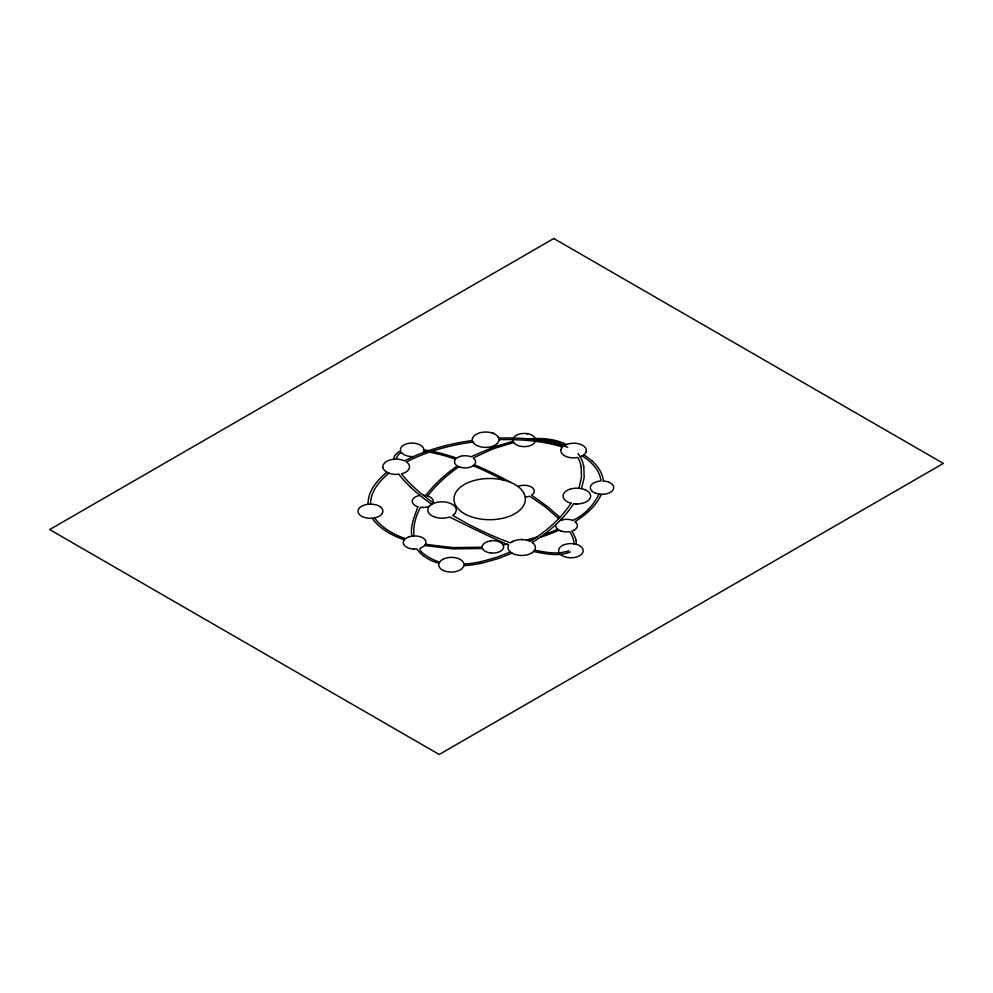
<?xml version="1.0" encoding="UTF-8"?>
<svg xmlns="http://www.w3.org/2000/svg" width="993" height="993" viewBox="0 0 993 993"><rect width="100%" height="100%" fill="white"/><g stroke="black" fill="none" stroke-linecap="round" stroke-linejoin="round"><path stroke-width="1.49" d="M573.855 543.804L573.892 542.811A38.876 22.442 0 0 0 573.569 540.18L573.135 538.541A74.674 43.109 0 0 0 569.697 531.652A10.935 6.306 0 0 1 555.67 525.731A10.786 6.231 0 0 1 555.708 524.788M393.6 459.275L393.911 457.81A18.259 10.551 0 0 1 397.932 452.473A15.156 8.751 0 0 1 399.819 451.517L400.675 451.145A11.581 6.69 0 0 1 403.282 445.323A11.568 6.678 0 0 1 411.921 443.077A11.842 6.839 0 0 1 423.639 451.232A11.581 6.678 0 0 1 423.105 452.311L422.857 452.647M382.988 467.877A13.12 7.572 0 0 1 394.904 459.188L396.207 459.151L396.48 457.947M482.288 546.125L482.201 546.944A10.538 6.082 0 0 0 482.213 547.242L452.969 547.602L425.488 544.301M561.057 449.581L561.33 448.786M472.482 438.236L472.333 438.906A13.542 7.82 0 0 0 472.296 440.023M586.044 451.865L585.758 452.56A12.897 7.447 0 0 1 580.098 456.805M578.869 488.159L581.451 477.559L581.178 466.598M581.488 488.618L584.145 477.72L583.81 466.425M598.99 494.092C594.099 505.214 582.692 516.36 572.576 520.456M601.274 494.303C596.148 506.269 585.647 514.87 574.922 521.685A11.035 6.368 0 0 1 576.039 522.628M561.417 448.613L561.517 448.439A12.847 7.41 0 0 1 562.398 447.21L560.784 446.701M404.213 539.956L404.052 540.192A11.37 6.566 0 0 0 403.406 543.581M455.564 459.151L455.179 459.672A10.613 6.132 0 0 0 459.411 466.971M496.55 444.107L496.934 443.772A13.579 7.832 0 0 0 498.225 437.057M386.947 472.221C377.179 480.066 367.82 491.076 368.055 504.295M389.02 473.177C379.574 480.773 370.488 491.361 370.575 504.159M563.825 445.969L564.632 445.447A12.636 7.299 0 0 1 579.552 444.032A12.636 7.299 0 0 1 586.168 451.877M437.094 502.346L436.597 502.458A14.299 8.254 0 0 0 433.308 503.563L431.794 504.345A14.163 8.18 0 0 0 435.356 517.266M512.338 541.657L513.282 541.197M562.621 545.343L562.1 545.629A12.226 7.063 0 0 0 559.332 552.915A35.86 20.704 0 0 1 550.954 552.729M570.441 551.885C558.761 556.874 545.517 553.846 533.551 551.5M459.337 570.342L459.796 570.106A12.934 7.472 0 0 0 463.234 566.991A12.946 7.472 0 0 0 463.793 565.588M510.377 551.971L496.736 557.321L481.431 561.591M512.127 553.175L498.399 558.562L482.921 562.907A72.638 41.942 0 0 1 463.805 565.638M517.936 486.458L518.805 486.123A10.327 5.958 0 0 1 520.195 485.726L520.742 485.602A10.265 5.921 0 0 1 532.36 487.687A10.265 5.921 0 0 1 532.322 494.725M570.019 489.189L570.702 488.99A13.89 8.018 0 0 1 584.753 489.586M536.952 537.027L526.427 540.043M533.129 539.584L528.909 540.763M513.108 441.314L494.328 446.825L470.93 456.78M513.741 442.555L493.533 448.625L473.202 457.984A10.6 6.119 0 0 1 474.319 464.774L476.628 465.742A328.77 189.812 0 0 1 510.539 482.387M507.696 544.114L506.715 544.288M506.058 544.4L505.077 544.561M504.419 544.673L503.091 544.884M399.025 474.269L398.95 474.269A157.49 90.922 0 0 0 410.568 487.091M398.851 474.282L398.503 474.319A13.443 7.758 0 0 1 383.149 468.274L383.05 467.976M559.32 552.927L566.792 551.525A13.964 8.056 0 0 0 568.691 550.743M528.239 438.918C541.135 437.776 554.739 438.645 566.482 444.554M482.548 548.496L452.721 548.868L424.632 545.505M413.125 456.581L412.145 456.594A11.891 6.864 0 0 1 403.493 454.322L403.17 454.111A11.953 6.901 0 0 1 401.482 452.572M498.982 439.626L512.934 439.551M409.389 536.716A11.506 6.641 0 0 1 414.118 535.947L415.434 535.947A11.184 6.455 0 0 1 425.699 540.912L425.898 541.619A11.531 6.666 0 0 1 420.511 548.037C416.117 551.14 435.555 561.74 439.725 561.926M498.709 438.074C521.983 437.404 545.716 439.44 567.76 447.334M423.08 507.473L422.186 507.473M577.343 503.972L575.841 503.96M521.548 539.534L522.405 539.559M396.207 459.151L396.281 459.151A13.53 7.807 0 0 1 403.121 460.305M414.019 549.042L414.739 549.042A11.531 6.666 0 0 0 416.837 548.881A52.952 30.572 0 0 0 423.477 555.906M413.796 549.03L413.398 549.017A11.184 6.455 0 0 1 403.468 543.841M491.361 553.089L490.989 553.051A10.737 6.194 0 0 1 482.747 548.844M550.941 552.753L546.92 552.319A73.991 42.711 0 0 1 539.273 551.053L537.052 550.606M526.489 433.556L527.593 433.718M423.663 451.232L425.86 451.554M424.148 449.966L428.479 450.636M429.373 452.138L436.821 453.714M431.918 451.281L437.652 452.547M536.617 550.519L535.537 550.283M571.112 503.252L571 503.228A202.609 116.975 0 0 1 530.299 541.334A13.691 7.907 0 0 0 510.501 542.873A262.313 151.445 0 0 1 486.123 532.893A340.202 196.415 0 0 1 452.746 515.404L453.404 514.933A14.361 8.292 0 0 0 454.533 513.927M570.901 503.203L569.324 502.694A13.741 7.932 0 0 1 569.684 489.239M417.805 506.778C415.397 514.436 409.724 526.166 411.896 536.158M561.008 531.032L560.176 530.721M470.57 456.643L470.012 456.457A10.538 6.082 0 0 0 461.323 456.11M492.615 432.998L493.806 433.482M595.328 493.124L594.993 492.987A11.568 6.678 0 0 1 591.865 490.964M403.717 460.529L404.523 460.876A152.798 88.216 0 0 1 472.407 440.507M564.558 445.497L562.609 444.566A39.174 22.616 0 0 0 545.43 440.259L544.164 440.122A48.16 27.804 0 0 0 536.232 439.837M531.652 495.184L547.155 506.331L559.965 517.365M532.285 542.501L533.08 543.121A13.927 8.043 0 0 1 535.376 547.441A13.902 8.031 0 0 1 534.78 549.861A13.728 7.932 0 0 1 531.007 553.362M410.481 487.129L414.131 490.48A277.097 159.985 0 0 0 431.831 504.332M558.774 518.619L544.375 506.194L529.604 496.177A10.265 5.921 0 0 1 525.235 497.071M561.666 519.029L562.423 519.798M591.741 490.84L591.443 490.505A11.531 6.666 0 0 1 592.089 484.075A11.742 6.777 0 0 1 596.892 481.642L597.376 481.518A11.829 6.827 0 0 1 600.033 481.059L600.976 480.984L600.815 479.756A68.666 39.646 0 0 0 590.475 462.204A71.844 41.483 0 0 0 582.022 455.973M473.636 443.027L473.065 442.233M401.644 473.785L402.128 474.443M414.118 535.947C412.728 526.029 415.844 516.037 420.436 507.336A10.613 6.119 0 0 0 429.634 506.02M459.064 570.454A12.499 7.212 0 0 1 442.17 569.883L441.612 569.473A12.648 7.299 0 0 1 439.08 566.544A12.909 7.447 0 0 1 442.692 559.419M442.717 559.419A12.537 7.236 0 0 1 461.311 560.114A12.698 7.336 0 0 1 463.855 564.074L464.798 564.024A70.714 40.825 0 0 0 481.406 561.554M406.435 461.956A13.356 7.708 0 0 1 409.079 464.91L409.104 464.972A13.17 7.596 0 0 1 409.414 465.891A13.083 7.559 0 0 1 401.78 473.76M405.343 538.789A11.556 6.678 0 0 1 409.066 536.828M405.492 538.653A74.587 43.071 0 0 1 374.584 517.924M611.403 491.597A11.717 6.765 0 0 1 607.344 493.571A11.817 6.814 0 0 1 598.245 493.955A11.717 6.765 0 0 1 595.477 493.149M603.31 480.997A11.742 6.777 0 0 1 608.411 482.052M535.301 441.277A11.693 6.752 0 0 1 534.942 442.084A11.457 6.616 0 0 1 528.226 446.18A11.246 6.492 0 0 1 514.237 443.176A11.469 6.616 0 0 1 512.909 439.825M535.215 438.546A11.457 6.616 0 0 0 534.284 437.044L534.122 436.808A11.221 6.479 0 0 0 521.61 433.618L520.63 433.78A11.444 6.603 0 0 0 513.53 437.901M512.922 439.713A114.555 66.134 0 0 1 560.946 446.502M496.562 444.144A13.319 7.696 0 0 1 483.541 447.309A13.319 7.696 0 0 1 472.916 441.935M472.531 438.434A13.319 7.696 0 0 1 484.572 432.054A13.319 7.696 0 0 1 498.263 437.193M406.373 461.919A150.588 86.937 0 0 1 472.929 442.046M560.933 449.655A12.586 7.274 0 0 0 577.74 457.438A73.991 42.724 0 0 1 581.116 466.611M523.87 493.198A35.463 20.481 0 0 0 499.851 479.321A36.12 20.853 0 0 0 479.47 479.334A35.463 20.481 0 0 0 455.427 493.211A36.12 20.853 0 0 0 455.427 504.978A35.463 20.481 0 0 0 479.47 518.855A36.12 20.853 0 0 0 499.851 518.855A35.463 20.481 0 0 0 523.907 504.978A36.12 20.853 0 0 0 523.894 493.211M490.89 540.738A10.786 6.231 0 0 1 503.625 546.709A10.786 6.231 0 0 1 491.423 553.027M482.375 545.989A10.737 6.194 0 0 1 490.865 540.887M382.231 513.542A12.115 6.988 0 0 0 380.282 506.827L379.798 506.504A12.338 7.125 0 0 0 375.267 504.692A12.648 7.299 0 0 0 363.376 505.437A12.698 7.323 0 0 0 362.197 505.971A12.388 7.15 0 0 0 359.019 508.466M382.044 513.753A12.537 7.236 0 0 1 360.956 515.839A12.102 6.988 0 0 1 358.572 509.136M584.79 489.599A13.629 7.87 0 0 1 586.329 501.813A13.803 7.969 0 0 1 573.842 503.774M573.631 503.749A204.223 117.906 0 0 1 532.248 542.476M454.571 513.865A14.163 8.18 0 0 0 452.659 504.543L451.728 503.997A14.237 8.217 0 0 0 437.404 502.284M435.654 517.353A14.262 8.229 0 0 0 447.272 517.626L447.855 517.49A14.163 8.18 0 0 0 449.519 516.968C467.666 526.079 491.485 537.66 508.664 545.008A13.828 7.981 0 0 0 520.332 555.435L522.306 555.459A13.579 7.845 0 0 0 530.883 553.424M412.244 502.098A10.613 6.119 0 0 1 420.138 495.42M423.589 495.246A10.613 6.119 0 0 1 427.971 496.016M562.708 545.405A12.276 7.088 0 0 1 580.533 546.299A12.276 7.088 0 0 1 577.889 556.514A12.276 7.088 0 0 1 560.4 554.379M592.312 461.186A71.347 41.197 0 0 1 603.359 481.009M608.771 482.151A11.519 6.653 0 0 1 611.738 491.324M396.641 457.947A14.721 8.49 0 0 1 401.371 452.498M474.319 464.774A10.513 6.07 0 0 1 459.635 467.045M461.397 456.184A10.513 6.07 0 0 0 457.388 457.736L456.681 458.108A156.46 90.326 0 0 0 437.665 452.51M436.846 453.689A152.823 88.228 0 0 1 455.526 459.188M576.25 522.877A10.824 6.243 0 0 1 573.991 530.25M573.892 530.287A10.786 6.231 0 0 1 571.794 531.156A72.861 42.066 0 0 1 575.903 539.832M428.964 496.488A10.489 6.057 0 0 1 433.109 502.681M417.941 506.753A10.489 6.057 0 0 1 412.666 502.83M577.976 453.578A71.93 41.532 0 0 1 583.661 466.437M438.956 563.354A41.88 24.18 0 0 1 423.539 555.881M560.251 520.469A10.935 6.306 0 0 1 572.378 520.245M402.053 474.468A162.244 93.677 0 0 0 414.131 487.364L417.755 490.716A280.696 162.058 0 0 0 433.978 503.277M404.362 539.82A77.032 44.474 0 0 1 372.201 518.309M427.685 496.028A206.122 118.999 0 0 1 458.89 466.772M583.723 454.893A74.487 42.997 0 0 1 592.287 461.199M557.582 529.195A146.679 84.678 0 0 1 543.63 534.793M425.724 495.581A209.188 120.774 0 0 1 457.314 465.953M575.791 539.844A39.273 22.665 0 0 1 576.188 544.301M558.997 530.15A150.626 86.962 0 0 1 539.832 537.523M473.164 465.742A314.595 181.632 0 0 1 503.277 480.041M553.784 238.519L49.65 529.579L439.216 754.481L943.35 463.421L553.784 238.519"/></g></svg>
